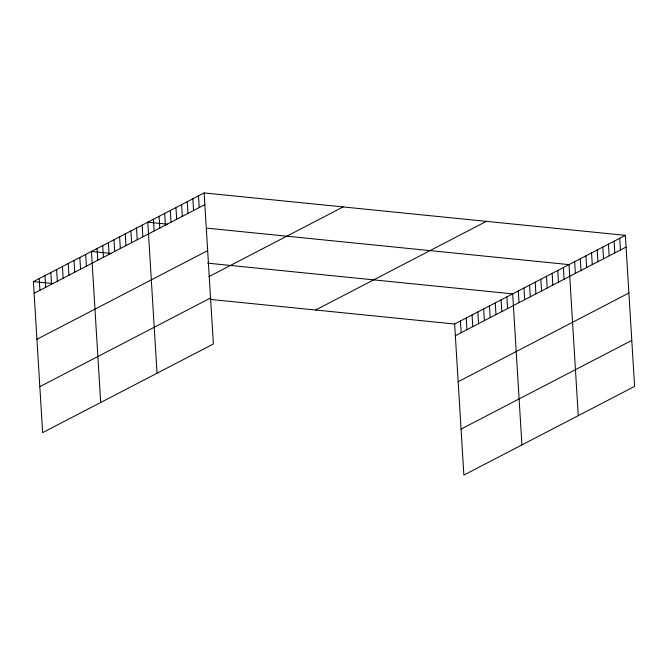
<?xml version="1.0" encoding="UTF-8"?>
<svg xmlns="http://www.w3.org/2000/svg" width="668" height="668" viewBox="0 0 668 668"><rect width="100%" height="100%" fill="white"/><g stroke="black" fill="none" stroke-linecap="round" stroke-linejoin="round"><path stroke-width="1" d="M204.132 192.935L213.368 343.987L42.635 432.647L33.4 281.595L204.132 192.935L625.365 235.353L634.6 386.405L463.868 475.065L454.632 324.013L625.365 235.353M34.118 293.302L204.851 204.642M36.932 339.286L207.656 250.625M208.892 276.652L343.135 206.938M39.83 386.663L210.554 298.003M315.622 310.019L486.354 221.359M455.342 335.72L626.075 247.06M458.156 381.704L628.889 293.043M461.054 429.081L631.786 340.421M167.651 224.197L147.787 222.194L157.03 373.245M207.364 228.197L569.019 264.611L578.263 415.663M111.306 253.456L91.449 251.452L100.684 402.503M207.614 263.15L512.682 293.87L521.917 444.921M33.4 281.595L53.256 283.599M210.253 299.406L454.632 324.013M619.729 238.284L620.447 249.991M614.092 241.206L614.81 252.913M608.456 244.129L609.174 255.836M602.828 247.06L603.538 258.766M597.192 249.982L597.91 261.689M591.556 252.913L592.274 264.62M585.919 255.836L586.638 267.542M580.292 258.758L581.001 270.465M574.655 261.689L575.373 273.396M563.383 267.542L564.101 279.249M557.755 270.465L558.465 282.172M552.119 273.387L552.837 285.094M546.482 276.318L547.201 288.025M540.846 279.241L541.564 290.947M535.218 282.172L535.928 293.878M529.582 285.094L530.3 296.801M523.946 288.017L524.664 299.723M518.31 290.947L519.028 302.654M506.87 296.884L507.588 308.591M501.067 299.899L501.785 311.605M495.264 302.913L495.982 314.62M489.46 305.927L490.178 317.634M483.657 308.942L484.367 320.648M477.854 311.956L478.564 323.663M472.042 314.97L472.76 326.677M466.239 317.985L466.957 329.691M460.436 320.999L461.154 332.706M198.496 195.866L199.214 207.573M192.86 198.788L193.578 210.495M187.232 201.711L187.942 213.418M181.596 204.642L182.314 216.349M175.96 207.564L176.678 219.271M170.323 210.495L171.041 222.202M164.695 213.418L165.405 225.124M159.059 216.34L159.777 228.047M153.423 219.271L154.141 230.978M142.159 225.124L142.868 236.831M136.523 228.047L137.241 239.754M130.886 230.969L131.604 242.676M125.25 233.9L125.968 245.607M119.622 236.823L120.332 248.529M113.986 239.754L114.704 251.46M108.35 242.676L109.068 254.383M102.713 245.599L103.431 257.305M97.085 248.529L97.795 260.236M85.646 254.466L86.356 266.173M79.843 257.481L80.552 269.187M74.031 260.495L74.749 272.202M68.228 263.509L68.946 275.216M62.425 266.524L63.143 278.23M56.621 269.538L57.339 281.245M50.818 272.552L51.528 284.259M45.006 275.567L45.725 287.273M39.203 278.581L39.921 290.288"/></g></svg>
